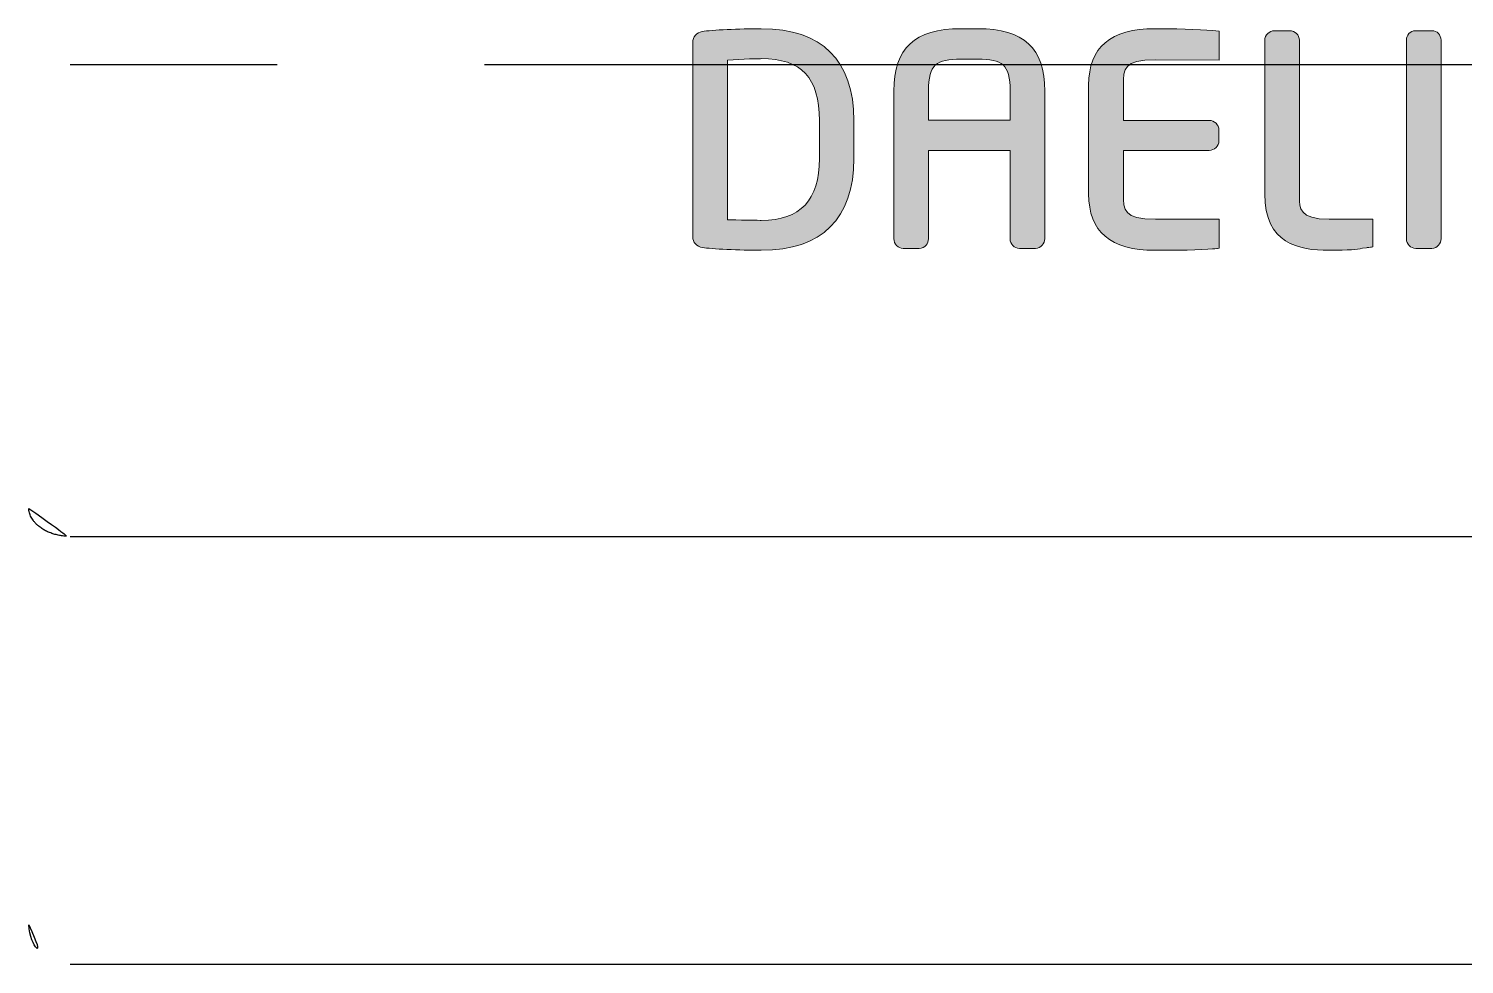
# Model space of a CAD drawing. Extents: x 16296675745 to 16296677481, y -37409619395 to -37409618123.
# Drawn here: x 16296676867.32 to 16296676884.65, y -37409618559.43 to -37409618548.13 of the extents above; entities that cross this region are included whole.
import ezdxf

# ---------------------------------------------------------------- set-up
doc = ezdxf.new("R2010")
doc.units = 0
doc.header["$LTSCALE"] = 10
doc.header["$MEASUREMENT"] = 0
doc.linetypes.add('CENTER', pattern=[2, 1.25, -0.25, 0.25, -0.25])
doc.layers.get('0').update_dxf_attribs({"linetype": 'CONTINUOUS'})
doc.layers.add('BODY', color=7, linetype='CONTINUOUS')
doc.layers.add('레이어 1', color=7, linetype='CONTINUOUS', lineweight=0)

msp = doc.modelspace()

# ---------------------------------------------------------------- hatches: boundary and pattern name
at = {"layer": '레이어 1'}
h = msp.add_hatch(color=7, dxfattribs=at)
h.dxf.hatch_style = 2
edge = h.paths.add_edge_path()
edge.add_spline(control_points=[(16296676876.861679, -37409618549.702209), (16296676876.861679, -37409618550.204498), (16296676876.632521, -37409618550.448868), (16296676876.160851, -37409618550.448868), (16296676876.160851, -37409618550.448868), (16296676875.83814, -37409618550.442886), (16296676875.754049, -37409618550.441429), (16296676875.754049, -37409618550.441429), (16296676875.754049, -37409618548.515556), (16296676875.754049, -37409618548.515556), (16296676875.92119, -37409618548.498962), (16296676876.15872, -37409618548.496178), (16296676876.161079, -37409618548.496178), (16296676876.64554, -37409618548.496178), (16296676876.861679, -37409618548.726334), (16296676876.861679, -37409618549.242157), (16296676876.861679, -37409618549.242157), (16296676876.861679, -37409618549.702209), (16296676876.861679, -37409618549.702209)], knot_values=[0, 0, 0, 0, 1, 1, 1, 2, 2, 2, 3, 3, 3, 4, 4, 4, 5, 5, 5, 6, 6, 6, 6], degree=3, periodic=0)
edge = h.paths.add_edge_path()
edge.add_spline(control_points=[(16296676876.160851, -37409618548.134399), (16296676875.899019, -37409618548.134399), (16296676875.559349, -37409618548.150467), (16296676875.44796, -37409618548.168388), (16296676875.3783, -37409618548.180077), (16296676875.333639, -37409618548.23214), (16296676875.333639, -37409618548.300941), (16296676875.333639, -37409618548.300941), (16296676875.333639, -37409618550.643829), (16296676875.333639, -37409618550.643829), (16296676875.333639, -37409618550.715927), (16296676875.378731, -37409618550.766678), (16296676875.451349, -37409618550.776772), (16296676875.5567, -37409618550.794289), (16296676875.89525, -37409618550.810242), (16296676876.160851, -37409618550.810242), (16296676876.89196, -37409618550.810242), (16296676877.27824, -37409618550.426949), (16296676877.27824, -37409618549.702209), (16296676877.27824, -37409618549.702209), (16296676877.27824, -37409618549.242157), (16296676877.27824, -37409618549.242157), (16296676877.27824, -37409618548.517418), (16296676876.89196, -37409618548.134399), (16296676876.160851, -37409618548.134399)], knot_values=[0, 0, 0, 0, 1, 1, 1, 2, 2, 2, 3, 3, 3, 4, 4, 4, 5, 5, 5, 6, 6, 6, 7, 7, 7, 8, 8, 8, 8], degree=3, periodic=0)
h = msp.add_hatch(color=7, dxfattribs=at)
h.dxf.hatch_style = 2
edge = h.paths.add_edge_path()
edge.add_spline(control_points=[(16296676879.163799, -37409618549.239357), (16296676879.163799, -37409618549.239357), (16296676878.17795, -37409618549.239357), (16296676878.17795, -37409618549.239357), (16296676878.17795, -37409618549.202721), (16296676878.17795, -37409618548.887833), (16296676878.17795, -37409618548.887833), (16296676878.17795, -37409618548.55912), (16296676878.275669, -37409618548.503342), (16296676878.56881, -37409618548.503342), (16296676878.56881, -37409618548.503342), (16296676878.77323, -37409618548.503342), (16296676878.77323, -37409618548.503342), (16296676879.066219, -37409618548.503342), (16296676879.163799, -37409618548.55912), (16296676879.163799, -37409618548.887833), (16296676879.163799, -37409618548.887833), (16296676879.163799, -37409618549.202721), (16296676879.163799, -37409618549.239357)], knot_values=[0, 0, 0, 0, 1, 1, 1, 2, 2, 2, 3, 3, 3, 4, 4, 4, 5, 5, 5, 6, 6, 6, 6], degree=3, periodic=0)
edge = h.paths.add_edge_path()
edge.add_spline(control_points=[(16296676878.77323, -37409618548.134399), (16296676878.77323, -37409618548.134399), (16296676878.56881, -37409618548.134399), (16296676878.56881, -37409618548.134399), (16296676878.010349, -37409618548.134399), (16296676877.76136, -37409618548.366676), (16296676877.76136, -37409618548.887833), (16296676877.76136, -37409618548.887833), (16296676877.76136, -37409618550.670662), (16296676877.76136, -37409618550.670662), (16296676877.76136, -37409618550.733353), (16296676877.8123, -37409618550.786461), (16296676877.872419, -37409618550.786461), (16296676877.872419, -37409618550.786461), (16296676878.06745, -37409618550.786461), (16296676878.06745, -37409618550.786461), (16296676878.13658, -37409618550.786461), (16296676878.17795, -37409618550.72776), (16296676878.17795, -37409618550.670662), (16296676878.17795, -37409618550.670662), (16296676878.17795, -37409618549.646172), (16296676878.17795, -37409618549.606194), (16296676878.17795, -37409618549.606194), (16296676879.163799, -37409618549.606194), (16296676879.163799, -37409618549.606194), (16296676879.163799, -37409618549.646172), (16296676879.163799, -37409618550.670662), (16296676879.163799, -37409618550.670662), (16296676879.163799, -37409618550.734528), (16296676879.214161, -37409618550.786461), (16296676879.27622, -37409618550.786461), (16296676879.27622, -37409618550.786461), (16296676879.468861, -37409618550.786461), (16296676879.468861, -37409618550.786461), (16296676879.5364, -37409618550.786461), (16296676879.581841, -37409618550.726562), (16296676879.581841, -37409618550.670662), (16296676879.581841, -37409618550.670662), (16296676879.581841, -37409618548.887833), (16296676879.581841, -37409618548.887833), (16296676879.581841, -37409618548.366676), (16296676879.332371, -37409618548.134399), (16296676878.77323, -37409618548.134399)], knot_values=[0, 0, 0, 0, 1, 1, 1, 2, 2, 2, 3, 3, 3, 4, 4, 4, 5, 5, 5, 6, 6, 6, 7, 7, 7, 8, 8, 8, 9, 9, 9, 10, 10, 10, 11, 11, 11, 12, 12, 12, 13, 13, 13, 14, 14, 14, 14], degree=3, periodic=0)
h = msp.add_hatch(color=7, dxfattribs=at)
h.dxf.hatch_style = 2
edge = h.paths.add_edge_path()
edge.add_spline(control_points=[(16296676880.11165, -37409618548.815697), (16296676880.11165, -37409618548.815697), (16296676880.11165, -37409618550.128128), (16296676880.11165, -37409618550.128128), (16296676880.11165, -37409618550.58725), (16296676880.37389, -37409618550.810242), (16296676880.91349, -37409618550.810242), (16296676881.15169, -37409618550.810242), (16296676881.47587, -37409618550.805862), (16296676881.605499, -37409618550.793762), (16296676881.60364, -37409618550.793762), (16296676881.66835, -37409618550.787521), (16296676881.66835, -37409618550.787521), (16296676881.66835, -37409618550.787521), (16296676881.687071, -37409618550.785667), (16296676881.687071, -37409618550.785667), (16296676881.687071, -37409618550.785667), (16296676881.687071, -37409618550.434517), (16296676881.687071, -37409618550.434517), (16296676881.687071, -37409618550.434517), (16296676880.916451, -37409618550.434517), (16296676880.916451, -37409618550.434517), (16296676880.530371, -37409618550.434517), (16296676880.530371, -37409618550.325623), (16296676880.530371, -37409618550.128128), (16296676880.530371, -37409618550.128128), (16296676880.530371, -37409618549.641777), (16296676880.530371, -37409618549.60379), (16296676880.570049, -37409618549.60379), (16296676881.56625, -37409618549.60379), (16296676881.56625, -37409618549.60379), (16296676881.631491, -37409618549.60379), (16296676881.684641, -37409618549.552002), (16296676881.684641, -37409618549.488258), (16296676881.684641, -37409618549.488258), (16296676881.684641, -37409618549.358101), (16296676881.684641, -37409618549.358101), (16296676881.684641, -37409618549.293953), (16296676881.631491, -37409618549.24202), (16296676881.56625, -37409618549.24202), (16296676881.56625, -37409618549.24202), (16296676880.570049, -37409618549.24202), (16296676880.530371, -37409618549.24202), (16296676880.530371, -37409618549.204308), (16296676880.530371, -37409618548.815697), (16296676880.530371, -37409618548.815697), (16296676880.530371, -37409618548.618477), (16296676880.530371, -37409618548.509842), (16296676880.916451, -37409618548.509842), (16296676880.916451, -37409618548.509842), (16296676881.686781, -37409618548.512909), (16296676881.686781, -37409618548.512909), (16296676881.686781, -37409618548.512909), (16296676881.686781, -37409618548.163872), (16296676881.686781, -37409618548.163872), (16296676881.686781, -37409618548.163872), (16296676881.605061, -37409618548.155113), (16296676881.605061, -37409618548.155113), (16296676881.453501, -37409618548.141434), (16296676881.106001, -37409618548.134399), (16296676880.91349, -37409618548.134399), (16296676880.37389, -37409618548.134399), (16296676880.11165, -37409618548.357117), (16296676880.11165, -37409618548.815697)], knot_values=[0, 0, 0, 0, 1, 1, 1, 2, 2, 2, 3, 3, 3, 4, 4, 4, 5, 5, 5, 6, 6, 6, 7, 7, 7, 8, 8, 8, 9, 9, 9, 10, 10, 10, 11, 11, 11, 12, 12, 12, 13, 13, 13, 14, 14, 14, 15, 15, 15, 16, 16, 16, 17, 17, 17, 18, 18, 18, 19, 19, 19, 20, 20, 20, 21, 21, 21, 21], degree=3, periodic=0)
h = msp.add_hatch(color=7, dxfattribs=at)
h.dxf.hatch_style = 2
edge = h.paths.add_edge_path()
edge.add_spline(control_points=[(16296676882.3561, -37409618548.15818), (16296676882.29162, -37409618548.15818), (16296676882.236971, -37409618548.211433), (16296676882.236971, -37409618548.274643), (16296676882.236971, -37409618548.274643), (16296676882.236971, -37409618550.128128), (16296676882.236971, -37409618550.128128), (16296676882.236971, -37409618550.732536), (16296676882.649481, -37409618550.810242), (16296676883.008579, -37409618550.810242), (16296676883.272079, -37409618550.810242), (16296676883.339689, -37409618550.79908), (16296676883.417709, -37409618550.786057), (16296676883.417709, -37409618550.786057), (16296676883.4632, -37409618550.7789), (16296676883.4632, -37409618550.7789), (16296676883.46253, -37409618550.779167), (16296676883.52343, -37409618550.771591), (16296676883.52343, -37409618550.771591), (16296676883.52343, -37409618550.771591), (16296676883.541491, -37409618550.769203), (16296676883.541491, -37409618550.769203), (16296676883.541491, -37409618550.769203), (16296676883.541491, -37409618550.434517), (16296676883.541491, -37409618550.434517), (16296676883.541491, -37409618550.434517), (16296676883.012581, -37409618550.434517), (16296676883.012581, -37409618550.434517), (16296676882.654791, -37409618550.434517), (16296676882.654791, -37409618550.299454), (16296676882.654791, -37409618550.168373), (16296676882.654791, -37409618550.168373), (16296676882.654791, -37409618548.274643), (16296676882.654791, -37409618548.274643), (16296676882.654791, -37409618548.211433), (16296676882.600599, -37409618548.15818), (16296676882.53632, -37409618548.15818), (16296676882.53632, -37409618548.15818), (16296676882.3561, -37409618548.15818), (16296676882.3561, -37409618548.15818)], knot_values=[0, 0, 0, 0, 1, 1, 1, 2, 2, 2, 3, 3, 3, 4, 4, 4, 5, 5, 5, 6, 6, 6, 7, 7, 7, 8, 8, 8, 9, 9, 9, 10, 10, 10, 11, 11, 11, 12, 12, 12, 13, 13, 13, 13], degree=3, periodic=0)
h = msp.add_hatch(color=7, dxfattribs=at)
h.dxf.hatch_style = 2
edge = h.paths.add_edge_path()
edge.add_spline(control_points=[(16296676884.05858, -37409618548.15818), (16296676883.988991, -37409618548.15818), (16296676883.94742, -37409618548.215683), (16296676883.94742, -37409618548.271187), (16296676883.94742, -37409618548.271187), (16296676883.94742, -37409618550.670662), (16296676883.94742, -37409618550.670662), (16296676883.94742, -37409618550.734528), (16296676883.99736, -37409618550.786461), (16296676884.05858, -37409618550.786461), (16296676884.05858, -37409618550.786461), (16296676884.253281, -37409618550.786461), (16296676884.253281, -37409618550.786461), (16296676884.323, -37409618550.786461), (16296676884.364639, -37409618550.72776), (16296676884.364639, -37409618550.670662), (16296676884.364639, -37409618550.670662), (16296676884.364639, -37409618548.271187), (16296676884.364639, -37409618548.271187), (16296676884.364639, -37409618548.20784), (16296676884.31584, -37409618548.15818), (16296676884.253281, -37409618548.15818), (16296676884.253281, -37409618548.15818), (16296676884.05858, -37409618548.15818), (16296676884.05858, -37409618548.15818)], knot_values=[0, 0, 0, 0, 1, 1, 1, 2, 2, 2, 3, 3, 3, 4, 4, 4, 5, 5, 5, 6, 6, 6, 7, 7, 7, 8, 8, 8, 8], degree=3, periodic=0)

# ---------------------------------------------------------------- linework, layer by layer
at = {"color": 1, "linetype": 'CENTER'}
msp.add_line((16296676905.31856, -37409618548.569839), (16296676515.31856, -37409618548.569839), dxfattribs=at)
at = {"layer": 'BODY'}
for p, q in [((16296676867.81856, -37409618554.264557), (16296676900.31856, -37409618554.264557)), ((16296676867.81856, -37409618559.431473), (16296676900.31856, -37409618559.431473))]:
    msp.add_line(p, q, dxfattribs=at)
msp.add_arc((16296676867.81856, -37409618558.931473), 0.5, 182.7002895, 270, dxfattribs=at)
msp.add_rational_spline([(16296676867.319059, -37409618553.926758), (16296676867.340361, -37409618554.264557), (16296676867.81856, -37409618554.264557)], [0.982283087052, 0.716250704617, 1], degree=2, dxfattribs=at)
at = {"layer": '레이어 1', "color": 7}
for points, knots in [([(16296676876.160851, -37409618548.134407), (16296676875.899019, -37409618548.134407), (16296676875.559349, -37409618548.150467), (16296676875.44796, -37409618548.168404), (16296676875.3783, -37409618548.180092), (16296676875.333639, -37409618548.232147), (16296676875.333639, -37409618548.300949), (16296676875.333639, -37409618548.300949), (16296676875.333639, -37409618550.643837), (16296676875.333639, -37409618550.643837), (16296676875.333639, -37409618550.715942), (16296676875.378731, -37409618550.766701), (16296676875.451349, -37409618550.776779), (16296676875.5567, -37409618550.794296), (16296676875.89525, -37409618550.810242), (16296676876.160851, -37409618550.810242), (16296676876.89196, -37409618550.810242), (16296676877.27824, -37409618550.426964), (16296676877.27824, -37409618549.702217), (16296676877.27824, -37409618549.702217), (16296676877.27824, -37409618549.242157), (16296676877.27824, -37409618549.242157), (16296676877.27824, -37409618548.517433), (16296676876.89196, -37409618548.134407), (16296676876.160851, -37409618548.134407)], [0, 0, 0, 0, 1, 1, 1, 2, 2, 2, 3, 3, 3, 4, 4, 4, 5, 5, 5, 6, 6, 6, 7, 7, 7, 8, 8, 8, 8]), ([(16296676878.77323, -37409618548.134407), (16296676878.77323, -37409618548.134407), (16296676878.56881, -37409618548.134407), (16296676878.56881, -37409618548.134407), (16296676878.010349, -37409618548.134407), (16296676877.76136, -37409618548.366676), (16296676877.76136, -37409618548.887833), (16296676877.76136, -37409618548.887833), (16296676877.76136, -37409618550.670677), (16296676877.76136, -37409618550.670677), (16296676877.76136, -37409618550.733368), (16296676877.8123, -37409618550.786484), (16296676877.872419, -37409618550.786484), (16296676877.872419, -37409618550.786484), (16296676878.06745, -37409618550.786484), (16296676878.06745, -37409618550.786484), (16296676878.13658, -37409618550.786484), (16296676878.17795, -37409618550.727783), (16296676878.17795, -37409618550.670677), (16296676878.17795, -37409618550.670677), (16296676878.17795, -37409618549.646172), (16296676878.17795, -37409618549.606201), (16296676878.17795, -37409618549.606201), (16296676879.163799, -37409618549.606201), (16296676879.163799, -37409618549.606201), (16296676879.163799, -37409618549.646172), (16296676879.163799, -37409618550.670677), (16296676879.163799, -37409618550.670677), (16296676879.163799, -37409618550.734543), (16296676879.214161, -37409618550.786484), (16296676879.27622, -37409618550.786484), (16296676879.27622, -37409618550.786484), (16296676879.468861, -37409618550.786484), (16296676879.468861, -37409618550.786484), (16296676879.5364, -37409618550.786484), (16296676879.581841, -37409618550.72657), (16296676879.581841, -37409618550.670677), (16296676879.581841, -37409618550.670677), (16296676879.581841, -37409618548.887833), (16296676879.581841, -37409618548.887833), (16296676879.581841, -37409618548.366676), (16296676879.332371, -37409618548.134407), (16296676878.77323, -37409618548.134407)], [0, 0, 0, 0, 1, 1, 1, 2, 2, 2, 3, 3, 3, 4, 4, 4, 5, 5, 5, 6, 6, 6, 7, 7, 7, 8, 8, 8, 9, 9, 9, 10, 10, 10, 11, 11, 11, 12, 12, 12, 13, 13, 13, 14, 14, 14, 14]), ([(16296676880.11165, -37409618548.81572), (16296676880.11165, -37409618548.81572), (16296676880.11165, -37409618550.128151), (16296676880.11165, -37409618550.128151), (16296676880.11165, -37409618550.587257), (16296676880.37389, -37409618550.810242), (16296676880.91349, -37409618550.810242), (16296676881.15169, -37409618550.810242), (16296676881.47587, -37409618550.80587), (16296676881.605499, -37409618550.79377), (16296676881.60364, -37409618550.79377), (16296676881.66835, -37409618550.787537), (16296676881.66835, -37409618550.787537), (16296676881.66835, -37409618550.787537), (16296676881.687071, -37409618550.785683), (16296676881.687071, -37409618550.785683), (16296676881.687071, -37409618550.785683), (16296676881.687071, -37409618550.434532), (16296676881.687071, -37409618550.434532), (16296676881.687071, -37409618550.434532), (16296676880.916451, -37409618550.434532), (16296676880.916451, -37409618550.434532), (16296676880.530371, -37409618550.434532), (16296676880.530371, -37409618550.325653), (16296676880.530371, -37409618550.128151), (16296676880.530371, -37409618550.128151), (16296676880.530371, -37409618549.641792), (16296676880.530371, -37409618549.603798), (16296676880.570049, -37409618549.603798), (16296676881.56625, -37409618549.603798), (16296676881.56625, -37409618549.603798), (16296676881.631491, -37409618549.603798), (16296676881.684641, -37409618549.552017), (16296676881.684641, -37409618549.488274), (16296676881.684641, -37409618549.488274), (16296676881.684641, -37409618549.358109), (16296676881.684641, -37409618549.358109), (16296676881.684641, -37409618549.293961), (16296676881.631491, -37409618549.242027), (16296676881.56625, -37409618549.242027), (16296676881.56625, -37409618549.242027), (16296676880.570049, -37409618549.242027), (16296676880.530371, -37409618549.242027), (16296676880.530371, -37409618549.204323), (16296676880.530371, -37409618548.81572), (16296676880.530371, -37409618548.81572), (16296676880.530371, -37409618548.618492), (16296676880.530371, -37409618548.50985), (16296676880.916451, -37409618548.50985), (16296676880.916451, -37409618548.50985), (16296676881.686781, -37409618548.512909), (16296676881.686781, -37409618548.512909), (16296676881.686781, -37409618548.512909), (16296676881.686781, -37409618548.163887), (16296676881.686781, -37409618548.163887), (16296676881.686781, -37409618548.163887), (16296676881.605061, -37409618548.155121), (16296676881.605061, -37409618548.155121), (16296676881.453501, -37409618548.141441), (16296676881.106001, -37409618548.134407), (16296676880.91349, -37409618548.134407), (16296676880.37389, -37409618548.134407), (16296676880.11165, -37409618548.357117), (16296676880.11165, -37409618548.81572)], [0, 0, 0, 0, 1, 1, 1, 2, 2, 2, 3, 3, 3, 4, 4, 4, 5, 5, 5, 6, 6, 6, 7, 7, 7, 8, 8, 8, 9, 9, 9, 10, 10, 10, 11, 11, 11, 12, 12, 12, 13, 13, 13, 14, 14, 14, 15, 15, 15, 16, 16, 16, 17, 17, 17, 18, 18, 18, 19, 19, 19, 20, 20, 20, 21, 21, 21, 21]), ([(16296676882.3561, -37409618548.158203), (16296676882.29162, -37409618548.158203), (16296676882.236971, -37409618548.211449), (16296676882.236971, -37409618548.274651), (16296676882.236971, -37409618548.274651), (16296676882.236971, -37409618550.128151), (16296676882.236971, -37409618550.128151), (16296676882.236971, -37409618550.732552), (16296676882.649481, -37409618550.810242), (16296676883.008579, -37409618550.810242), (16296676883.272079, -37409618550.810242), (16296676883.339689, -37409618550.799088), (16296676883.417709, -37409618550.786079), (16296676883.417709, -37409618550.786079), (16296676883.4632, -37409618550.778908), (16296676883.4632, -37409618550.778908), (16296676883.46253, -37409618550.779182), (16296676883.52343, -37409618550.771606), (16296676883.52343, -37409618550.771606), (16296676883.52343, -37409618550.771606), (16296676883.541491, -37409618550.769211), (16296676883.541491, -37409618550.769211), (16296676883.541491, -37409618550.769211), (16296676883.541491, -37409618550.434532), (16296676883.541491, -37409618550.434532), (16296676883.541491, -37409618550.434532), (16296676883.012581, -37409618550.434532), (16296676883.012581, -37409618550.434532), (16296676882.654791, -37409618550.434532), (16296676882.654791, -37409618550.299469), (16296676882.654791, -37409618550.168404), (16296676882.654791, -37409618550.168404), (16296676882.654791, -37409618548.274651), (16296676882.654791, -37409618548.274651), (16296676882.654791, -37409618548.211449), (16296676882.600599, -37409618548.158203), (16296676882.53632, -37409618548.158203), (16296676882.53632, -37409618548.158203), (16296676882.3561, -37409618548.158203), (16296676882.3561, -37409618548.158203)], [0, 0, 0, 0, 1, 1, 1, 2, 2, 2, 3, 3, 3, 4, 4, 4, 5, 5, 5, 6, 6, 6, 7, 7, 7, 8, 8, 8, 9, 9, 9, 10, 10, 10, 11, 11, 11, 12, 12, 12, 13, 13, 13, 13]), ([(16296676884.05858, -37409618548.158203), (16296676883.988991, -37409618548.158203), (16296676883.94742, -37409618548.215691), (16296676883.94742, -37409618548.271217), (16296676883.94742, -37409618548.271217), (16296676883.94742, -37409618550.670677), (16296676883.94742, -37409618550.670677), (16296676883.94742, -37409618550.734543), (16296676883.99736, -37409618550.786484), (16296676884.05858, -37409618550.786484), (16296676884.05858, -37409618550.786484), (16296676884.253281, -37409618550.786484), (16296676884.253281, -37409618550.786484), (16296676884.323, -37409618550.786484), (16296676884.364639, -37409618550.727783), (16296676884.364639, -37409618550.670677), (16296676884.364639, -37409618550.670677), (16296676884.364639, -37409618548.271217), (16296676884.364639, -37409618548.271217), (16296676884.364639, -37409618548.207848), (16296676884.31584, -37409618548.158203), (16296676884.253281, -37409618548.158203), (16296676884.253281, -37409618548.158203), (16296676884.05858, -37409618548.158203), (16296676884.05858, -37409618548.158203)], [0, 0, 0, 0, 1, 1, 1, 2, 2, 2, 3, 3, 3, 4, 4, 4, 5, 5, 5, 6, 6, 6, 7, 7, 7, 8, 8, 8, 8]), ([(16296676876.861679, -37409618549.702217), (16296676876.861679, -37409618550.204514), (16296676876.632521, -37409618550.448883), (16296676876.160851, -37409618550.448883), (16296676876.160851, -37409618550.448883), (16296676875.83814, -37409618550.442902), (16296676875.754049, -37409618550.441437), (16296676875.754049, -37409618550.441437), (16296676875.754049, -37409618548.515579), (16296676875.754049, -37409618548.515579), (16296676875.92119, -37409618548.498978), (16296676876.15872, -37409618548.496193), (16296676876.161079, -37409618548.496193), (16296676876.64554, -37409618548.496193), (16296676876.861679, -37409618548.726334), (16296676876.861679, -37409618549.242157), (16296676876.861679, -37409618549.242157), (16296676876.861679, -37409618549.702217), (16296676876.861679, -37409618549.702217)], [0, 0, 0, 0, 1, 1, 1, 2, 2, 2, 3, 3, 3, 4, 4, 4, 5, 5, 5, 6, 6, 6, 6]), ([(16296676879.163799, -37409618549.239372), (16296676879.163799, -37409618549.239372), (16296676878.17795, -37409618549.239372), (16296676878.17795, -37409618549.239372), (16296676878.17795, -37409618549.202728), (16296676878.17795, -37409618548.887833), (16296676878.17795, -37409618548.887833), (16296676878.17795, -37409618548.559128), (16296676878.275669, -37409618548.503357), (16296676878.56881, -37409618548.503357), (16296676878.56881, -37409618548.503357), (16296676878.77323, -37409618548.503357), (16296676878.77323, -37409618548.503357), (16296676879.066219, -37409618548.503357), (16296676879.163799, -37409618548.559128), (16296676879.163799, -37409618548.887833), (16296676879.163799, -37409618548.887833), (16296676879.163799, -37409618549.202728), (16296676879.163799, -37409618549.239372)], [0, 0, 0, 0, 1, 1, 1, 2, 2, 2, 3, 3, 3, 4, 4, 4, 5, 5, 5, 6, 6, 6, 6])]:
    msp.add_open_spline(points, degree=3, knots=knots, dxfattribs=at)

doc.saveas('drawing.dxf')
